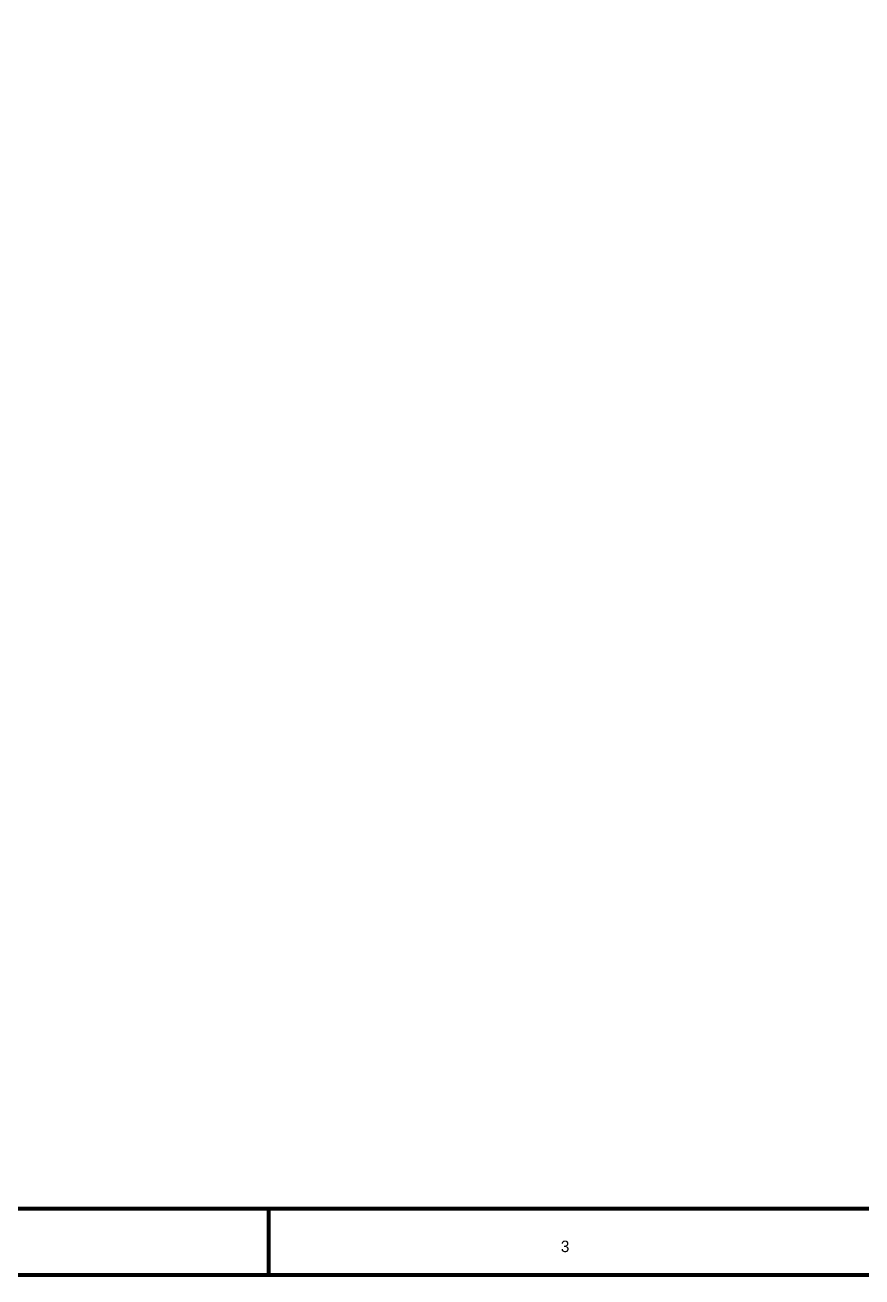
# Model space of a CAD drawing. Header units: millimetres. Extents: x 0 to 282, y 0 to 206.
# Drawn here: x 75.4 to 139.5, y -0.1 to 95.6 of the extents above; entities that cross this region are included whole.
import ezdxf

# ---------------------------------------------------------------- set-up
doc = ezdxf.new("R2010")
doc.units = ezdxf.units.MM
doc.layers.add('Sheet', color=255, linetype='Continuous')

msp = doc.modelspace()

# ---------------------------------------------------------------- linework, layer by layer
at = {"layer": 'Sheet'}
for points, const_width in [([(0, 206.278), (282.168, 206.278), (282.168, 0), (0, 0), (0, 206.278)], 0.3), ([(0, 206.278), (0, 0), (282.168, 0), (282.168, 206.278), (0, 206.278), (0, 206.278)], 0.0991), ([(5.088, 201.208), (277.098, 201.208), (277.098, 5.07), (5.088, 5.07), (5.088, 201.208)], 0.3), ([(5.088, 201.208), (5.088, 5.07), (277.098, 5.07), (277.098, 201.208), (5.088, 201.208), (5.088, 201.208)], 0.0991)]:
    msp.add_lwpolyline(points, close=True, dxfattribs=dict(at, const_width=const_width))
at = {"layer": 'Sheet', "const_width": 0.3}
msp.add_lwpolyline([(94.068, 0), (94.068, 5.07)], dxfattribs=at)

# ---------------------------------------------------------------- texts
at = {"layer": 'Sheet'}
msp.add_text('3', height=0.875, dxfattribs=at).set_placement((116.427, 1.751))

doc.saveas('drawing.dxf')
